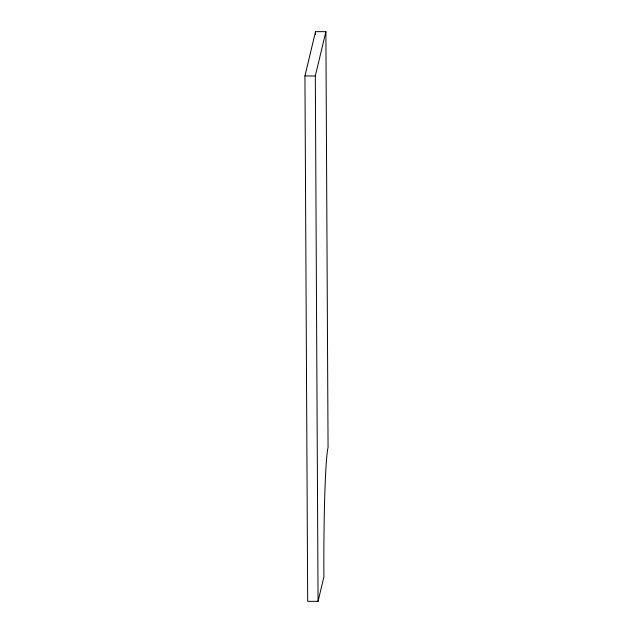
<?xml version="1.0" encoding="UTF-8"?>
<svg xmlns="http://www.w3.org/2000/svg" width="633" height="633" viewBox="0 0 633 633"><rect width="100%" height="100%" fill="white"/><g stroke="black" fill="none" stroke-linecap="round" stroke-linejoin="round"><path stroke-width="0.95" d="M304.94 75.952L315.511 31.65L325.884 31.674L328.06 447.594A111.25 4.771 -89.9 0 0 323.89 576.94L318.059 601.35L307.685 601.326L304.94 75.952L315.313 75.984L325.884 31.674M315.511 31.65L315.527 34.617M315.313 75.984L318.059 601.35"/></g></svg>
